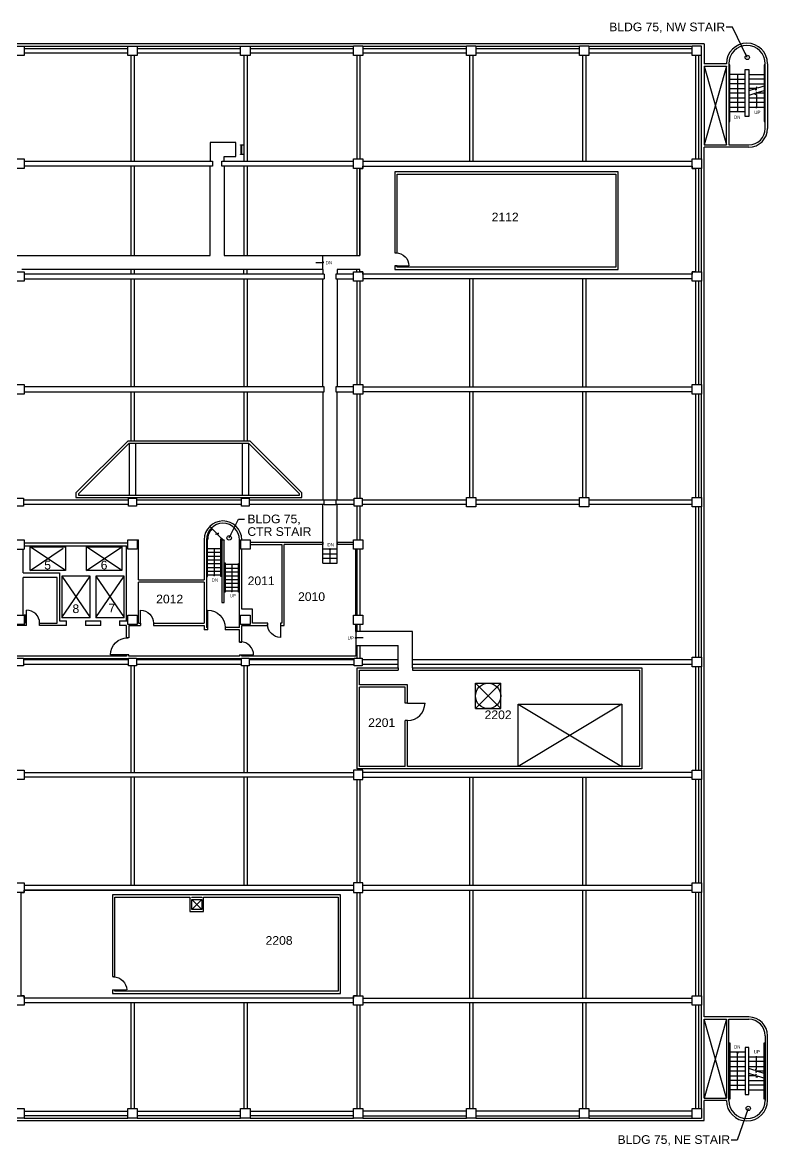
# Model space of a CAD drawing. Header units: inches. Extents: x 338 to 7662, y 1527 to 4766.
# Drawn here: x 5603 to 7662, y 1643 to 4748 of the extents above; entities that cross this region are included whole.
import ezdxf

# ---------------------------------------------------------------- set-up
doc = ezdxf.new("R2010")
doc.units = ezdxf.units.IN
doc.header["$LTSCALE"] = 150
doc.header["$MEASUREMENT"] = 0
doc.layers.get('0').update_dxf_attribs({"linetype": 'CONTINUOUS'})
for name, color, linetype in [('A-ANNO-TEXT', 4, 'CONTINUOUS'), ('A-ANNO-TEXT-STAIR', 4, 'CONTINUOUS'), ('A-ANNO-TX192', 4, 'CONTINUOUS'), ('A-COLS', 5, 'CONTINUOUS'), ('A-DOOR', 2, 'CONTINUOUS'), ('A-FLOR-BEAM', 1, 'CONTINUOUS'), ('A-FLOR-EVTR', 2, 'CONTINUOUS'), ('A-FLOR-HRAL', 1, 'CONTINUOUS'), ('A-FLOR-STRS', 2, 'CONTINUOUS'), ('A-ROOF-LEVL-THICK', 3, 'CONTINUOUS'), ('A-SHFT', 1, 'CONTINUOUS'), ('A-WALL-FULL', 6, 'CONTINUOUS')]:
    doc.layers.add(name, color=color, linetype=linetype)
doc.styles.add('ARIAL', font='arial.ttf')
doc.styles.get("Standard").update_dxf_attribs({"font": 'simplex'})
doc.dimstyles.new('DIM-96', dxfattribs={"dimscale": 96, "dimtxt": 0.18, "dimasz": 0.09375, "dimexe": 0.18, "dimexo": 0.0625, "dimgap": 0.09, "dimtad": 0, "dimtih": 1, "dimtoh": 1, "dimdec": 4, "dimzin": 0, "dimdsep": 46, "dimlunit": 4, "dimtxsty": 'Standard', "dimblk": 'ARCHTICK', "dimcen": 0.09, "dimadec": 0, "dimazin": 0, "dimtfac": 1, "dimtdec": 4, "dimtofl": 0, "dimtmove": 2, "dimatfit": 3, "dimfxl": 0, "dimtolj": 1, "dimtzin": 0, "dimarcsym": 0})
doc.dimstyles.new('DIM1-4', dxfattribs={"dimscale": 48, "dimtxt": 0.09375, "dimasz": 0.125, "dimexe": 0.125, "dimexo": 0.09375, "dimgap": 0, "dimtad": 1, "dimdec": 6, "dimzin": 7, "dimdsep": 46, "dimlunit": 4, "dimtxsty": 'Standard', "dimsah": 1, "dimcen": 2.25, "dimdle": 1.5, "dimadec": 0, "dimazin": 0, "dimtfac": 1, "dimtdec": 6, "dimtix": 1, "dimtofl": 0, "dimtmove": 2, "dimatfit": 3, "dimfxl": 0, "dimtolj": 1, "dimtzin": 3, "dimarcsym": 0})

# ---------------------------------------------------------------- blocks, each defined once
blk = doc.blocks.new('LDOOR', base_point=(5988, 1992))
blk.add_line((5988, 1992), (5988, 2004))
blk.add_arc((5988, 1992), 12, 0, 90)
blk = doc.blocks.new('RDOOR', base_point=(6216, 3180))
blk.add_line((6216, 3180), (6216, 3192))
blk.add_arc((6216, 3180), 12, 90, 180)
blk = doc.blocks.new('_ArchTick')
at = {"color": 0, "linetype": 'ByBlock', "const_width": 0.15}
blk.add_lwpolyline([(-0.5, -0.5), (0.5, 0.5)], dxfattribs=at)

msp = doc.modelspace()

# ---------------------------------------------------------------- linework, layer by layer
at = {"layer": 'A-ANNO-TEXT'}
for p, q in [((6855, 2921.2), (6925, 2851.2)), ((6925, 2921.2), (6855, 2851.2)), ((6973, 2863), (7259, 2690.8)), ((7259, 2863), (6973, 2690.8))]:
    msp.add_line(p, q, dxfattribs=at)
at = {"layer": 'A-ANNO-TEXT', "linetype": 'Continuous'}
for points in [[(7655.1, 4573.4), (7634, 4566.9), (7631.3, 4570.4), (7630.9, 4561.6), (7628.3, 4565.1), (7610, 4559.5)], [(7655.1, 4560.4), (7632.9, 4553.5), (7630.2, 4557), (7629.8, 4548.2), (7627.1, 4551.7), (7610, 4546.4)], [(6161.5, 3313.8), (6143.3, 3332), (6145.1, 3335.9), (6137.2, 3332.2), (6139, 3336.2), (6120.8, 3354.4)], [(7655.1, 1841.6), (7632.9, 1848.5), (7630.2, 1845), (7629.8, 1853.8), (7627.1, 1850.3), (7610, 1855.6)], [(7655.1, 1828.6), (7634, 1835.1), (7631.3, 1831.6), (7630.9, 1840.4), (7628.3, 1836.9), (7610, 1842.5)]]:
    msp.add_lwpolyline(points, dxfattribs=at)
at = {"layer": 'A-ANNO-TEXT', "const_width": 3}
for points in [[(7579.1, 4504, -1), (7579.1, 4501, -1)], [(7631.1, 4515.5, -1), (7631.1, 4512.5, -1)], [(6433.5, 4086.5, 1), (6433.5, 4083.5, 1)], [(6451.5, 3292, 1), (6454.5, 3292, 1)], [(6131.4, 3219.8, 1), (6134.4, 3219.8, 1)], [(6180.1, 3175.8, 1), (6183.1, 3175.8, 1)], [(6524.5, 3045, 1), (6524.5, 3048, 1)], [(7579.1, 1898, 1), (7579.1, 1901, 1)], [(7631.1, 1886.5, 1), (7631.1, 1889.5, 1)]]:
    msp.add_lwpolyline(points, format="xyb", close=True, dxfattribs=at)
at = {"layer": 'A-COLS'}
for p, q in [((5582, 4683), (5608, 4683)), ((5608, 4683), (5608, 4657)), ((5894, 4657), (5894, 4683)), ((5894, 4683), (5920, 4683)), ((5920, 4683), (5920, 4657)), ((6206, 4657), (6206, 4683)), ((6206, 4683), (6232, 4683)), ((6232, 4683), (6232, 4657)), ((6518, 4657), (6518, 4683)), ((6544, 4683), (6518, 4683)), ((6544, 4683), (6544, 4657)), ((6830, 4657), (6830, 4683)), ((6856, 4683), (6830, 4683)), ((6856, 4683), (6856, 4657)), ((7142, 4657), (7142, 4683)), ((7168, 4683), (7142, 4683)), ((7168, 4683), (7168, 4657)), ((7454, 4657), (7454, 4683)), ((7480, 4683), (7454, 4683)), ((7480, 4657), (7480, 4683)), ((5608, 4657), (5582, 4657)), ((5920, 4657), (5894, 4657)), ((6232, 4657), (6206, 4657)), ((6544, 4657), (6518, 4657)), ((6856, 4657), (6830, 4657)), ((7168, 4657), (7142, 4657)), ((7480, 4657), (7454, 4657)), ((5582, 4371), (5608, 4371)), ((5608, 4371), (5608, 4345)), ((6518, 4371), (6544, 4371)), ((6518, 4345), (6518, 4371)), ((6544, 4371), (6544, 4345)), ((7454, 4345), (7454, 4371)), ((7454, 4371), (7480, 4371)), ((7480, 4371), (7480, 4345)), ((5608, 4345), (5582, 4345)), ((6544, 4345), (6518, 4345)), ((7480, 4345), (7454, 4345)), ((5582, 4059), (5608, 4059)), ((5608, 4059), (5608, 4033)), ((6518, 4059), (6544, 4059)), ((6518, 4033), (6518, 4059)), ((6544, 4059), (6544, 4033)), ((7454, 4033), (7454, 4059)), ((7454, 4059), (7480, 4059)), ((7480, 4059), (7480, 4033)), ((5608, 4033), (5582, 4033)), ((6544, 4033), (6518, 4033)), ((7480, 4033), (7454, 4033)), ((5582, 3747), (5608, 3747)), ((5608, 3747), (5608, 3721)), ((6518, 3747), (6544, 3747)), ((6518, 3721), (6518, 3747)), ((6544, 3747), (6544, 3721)), ((7454, 3721), (7454, 3747)), ((7454, 3747), (7480, 3747)), ((7480, 3747), (7480, 3721)), ((5608, 3721), (5582, 3721)), ((6544, 3721), (6518, 3721)), ((7480, 3721), (7454, 3721)), ((6830, 3435), (6856, 3435)), ((6830, 3409), (6830, 3435)), ((6856, 3435), (6856, 3409)), ((7142, 3409), (7142, 3435)), ((7142, 3435), (7168, 3435)), ((7168, 3435), (7168, 3409)), ((7454, 3435), (7480, 3435)), ((7454, 3409), (7454, 3435)), ((7480, 3435), (7480, 3409)), ((6856, 3409), (6830, 3409)), ((7168, 3409), (7142, 3409)), ((7480, 3409), (7454, 3409)), ((5582, 3318), (5608, 3318)), ((5582, 3292), (5608, 3292)), ((5608, 3318), (5608, 3292)), ((5894, 3318), (5920, 3318)), ((5894, 3292), (5894, 3318)), ((5920, 3292), (5894, 3292)), ((5920, 3318), (5920, 3292)), ((6206, 3318), (6232, 3318)), ((6206, 3318), (6206, 3292)), ((6232, 3292), (6206, 3292)), ((6232, 3318), (6232, 3292)), ((6518, 3318), (6544, 3318)), ((6518, 3292), (6518, 3318)), ((6544, 3292), (6518, 3292)), ((6544, 3318), (6544, 3292)), ((5582, 3110), (5608, 3110)), ((5608, 3110), (5608, 3084)), ((5894, 3084), (5894, 3110)), ((5894, 3110), (5920, 3110)), ((5920, 3110), (5920, 3084)), ((6206, 3110), (6232, 3110)), ((6206, 3084), (6206, 3110)), ((6232, 3110), (6232, 3084)), ((6518, 3084), (6518, 3110)), ((6518, 3110), (6544, 3110)), ((6544, 3110), (6544, 3084)), ((5608, 3084), (5582, 3084)), ((5920, 3084), (5894, 3084)), ((6232, 3084), (6206, 3084)), ((6544, 3084), (6518, 3084)), ((7454, 2967), (7454, 2993)), ((7454, 2993), (7480, 2993)), ((7480, 2993), (7480, 2967)), ((7480, 2967), (7454, 2967)), ((5582, 2681), (5608, 2681)), ((5608, 2681), (5608, 2655)), ((6518, 2681), (6518, 2655)), ((6544, 2681), (6518, 2681)), ((6544, 2655), (6544, 2681)), ((7454, 2681), (7480, 2681)), ((7454, 2655), (7454, 2681)), ((7480, 2681), (7480, 2655)), ((5608, 2655), (5582, 2655)), ((6518, 2655), (6544, 2655)), ((7480, 2655), (7454, 2655)), ((5582, 2369), (5608, 2369)), ((5608, 2369), (5608, 2343)), ((6544, 2369), (6518, 2369)), ((6518, 2369), (6518, 2343)), ((6544, 2343), (6544, 2369)), ((7454, 2343), (7454, 2369)), ((7454, 2369), (7480, 2369)), ((7480, 2369), (7480, 2343)), ((5608, 2343), (5582, 2343)), ((6518, 2343), (6544, 2343)), ((7480, 2343), (7454, 2343)), ((5582, 2057), (5608, 2057)), ((5608, 2057), (5608, 2031)), ((6518, 2031), (6518, 2057)), ((6518, 2057), (6544, 2057)), ((6544, 2057), (6544, 2031)), ((7454, 2057), (7480, 2057)), ((7454, 2031), (7454, 2057)), ((7480, 2057), (7480, 2031)), ((5608, 2031), (5582, 2031)), ((6544, 2031), (6518, 2031)), ((7480, 2031), (7454, 2031)), ((5582, 1745), (5608, 1745)), ((5608, 1745), (5608, 1719)), ((5894, 1745), (5920, 1745)), ((5894, 1719), (5894, 1745)), ((5920, 1745), (5920, 1719)), ((6206, 1719), (6206, 1745)), ((6206, 1745), (6232, 1745)), ((6232, 1745), (6232, 1719)), ((6518, 1745), (6544, 1745)), ((6518, 1719), (6518, 1745)), ((6544, 1745), (6544, 1719)), ((6830, 1719), (6830, 1745)), ((6830, 1745), (6856, 1745)), ((6856, 1745), (6856, 1719)), ((7142, 1745), (7168, 1745)), ((7142, 1719), (7142, 1745)), ((7168, 1745), (7168, 1719)), ((7454, 1745), (7480, 1745)), ((7454, 1719), (7454, 1745)), ((7480, 1745), (7480, 1719)), ((5608, 1719), (5582, 1719)), ((5920, 1719), (5894, 1719)), ((6232, 1719), (6206, 1719)), ((6544, 1719), (6518, 1719)), ((6856, 1719), (6830, 1719)), ((7168, 1719), (7142, 1719)), ((7454, 1719), (7480, 1719))]:
    msp.add_line(p, q, dxfattribs=at)
for points in [[(5584, 3433), (5606, 3433), (5606, 3411), (5584, 3411)], [(5896, 3433), (5918, 3433), (5918, 3411), (5896, 3411)], [(6208, 3433), (6230, 3433), (6230, 3411), (6208, 3411)], [(6520, 3433), (6542, 3433), (6542, 3411), (6520, 3411)], [(5584, 2991), (5606, 2991), (5606, 2969), (5584, 2969)], [(5896, 2991), (5918, 2991), (5918, 2969), (5896, 2969)], [(6208, 2991), (6230, 2991), (6230, 2969), (6208, 2969)], [(6520, 2991), (6542, 2991), (6542, 2969), (6520, 2969)]]:
    msp.add_lwpolyline(points, close=True, dxfattribs=at)
at = {"layer": 'A-DOOR'}
for p, q in [((6635, 4075.2), (6671, 4075.2)), ((5858.3, 2073.2), (5891, 2073.2))]:
    msp.add_line(p, q, dxfattribs=at)
at = {"layer": 'A-DOOR', "extrusion": (0, 0, -1)}
for centre in [(6635, 4075.2), (5855, 2073.2)]:
    msp.add_ellipse(centre, major_axis=(-25.5, 25.5), ratio=1, start_param=0.785398, end_param=2.356194, dxfattribs=at)
at = {"layer": 'A-FLOR-BEAM'}
for p, q in [((5608, 4676.5), (5894, 4676.5)), ((5894, 4663.5), (5608, 4663.5)), ((5920, 4676.5), (6206, 4676.5)), ((6206, 4663.5), (5920, 4663.5)), ((6232, 4676.5), (6518, 4676.5)), ((6518, 4663.5), (6232, 4663.5)), ((6544, 4676.5), (6830, 4676.5)), ((6830, 4663.5), (6544, 4663.5)), ((6856, 4676.5), (7142, 4676.5)), ((7142, 4663.5), (6856, 4663.5)), ((7168, 4676.5), (7454, 4676.5)), ((7454, 4663.5), (7168, 4663.5)), ((5902.6, 4657), (5902.6, 4364.5)), ((5911.6, 4657), (5911.6, 4364.5)), ((6214.6, 4657), (6214.6, 4364.5)), ((6223.6, 4657), (6223.6, 4364.5)), ((6526.7, 4657), (6526.7, 4371)), ((6535.7, 4657), (6535.7, 4371)), ((6838.9, 4657), (6838.9, 4364.5)), ((6847.9, 4657), (6847.9, 4364.5)), ((7150.9, 4657), (7150.9, 4364.5)), ((7159.9, 4657), (7159.9, 4364.5)), ((7462.7, 4657), (7462.7, 4371)), ((7471.7, 4657), (7471.7, 4371)), ((5608, 4364.5), (6128, 4364.5)), ((6128, 4351.5), (5608, 4351.5)), ((5902.6, 4351.5), (5902.6, 4104.5)), ((5911.6, 4351.5), (5911.6, 4104.5)), ((6128, 4364.5), (6128, 4351.5)), ((6154, 4351.5), (6154, 4364.5)), ((6154, 4364.5), (6518, 4364.5)), ((6518, 4351.5), (6154, 4351.5)), ((6214.6, 4351.5), (6214.6, 4104.5)), ((6223.6, 4351.5), (6223.6, 4104.5)), ((6544, 4364.5), (7454, 4364.5)), ((6544, 4351.5), (7454, 4351.5)), ((6526.7, 4345), (6526.7, 4104.5)), ((6535.7, 4345), (6535.7, 4104.5)), ((7462.7, 4345), (7462.7, 4059)), ((7471.7, 4345), (7471.7, 4059)), ((6436.8, 4052.5), (5608, 4052.5)), ((5608, 4039.5), (6436.8, 4039.5)), ((5902.6, 4065.5), (5902.6, 4052.5)), ((5902.6, 4039.5), (5902.6, 3740.5)), ((5911.6, 4065.5), (5911.6, 4052.5)), ((5911.6, 4039.5), (5911.6, 3740.5)), ((6214.6, 4052.5), (6214.6, 4065.5)), ((6214.6, 4039.5), (6214.6, 3740.5)), ((6223.6, 4052.5), (6223.6, 4065.5)), ((6223.6, 4039.5), (6223.6, 3740.5)), ((6436.8, 4052.5), (6436.8, 4039.5)), ((6469.3, 4052.5), (6469.3, 4039.5)), ((6518, 4052.5), (6469.3, 4052.5)), ((6469.3, 4039.5), (6518, 4039.5)), ((6526.7, 4059), (6526.7, 4065.5)), ((6535.7, 4059), (6535.7, 4065.5)), ((7454, 4052.5), (6544, 4052.5)), ((7454, 4039.5), (6544, 4039.5)), ((6838.9, 4039.5), (6838.9, 3740.5)), ((6847.9, 4039.5), (6847.9, 3740.5)), ((7150.9, 4039.5), (7150.9, 3740.5)), ((7159.9, 4039.5), (7159.9, 3740.5)), ((6526.7, 4033), (6526.7, 3747)), ((6535.7, 4033), (6535.7, 3747)), ((7462.7, 4033), (7462.7, 3747)), ((7471.7, 4033), (7471.7, 3747)), ((6436.8, 3740.5), (5608, 3740.5)), ((5608, 3727.5), (6436.8, 3727.5)), ((5902.6, 3727.5), (5902.6, 3591)), ((5911.6, 3727.5), (5911.6, 3591)), ((6214.6, 3727.5), (6214.6, 3591)), ((6223.6, 3727.5), (6223.6, 3591)), ((6436.8, 3727.5), (6436.8, 3740.5)), ((6469.3, 3740.5), (6469.3, 3727.5)), ((6518, 3740.5), (6469.3, 3740.5)), ((6469.3, 3727.5), (6518, 3727.5)), ((6544, 3740.5), (7454, 3740.5)), ((7454, 3727.5), (6544, 3727.5)), ((6838.9, 3727.5), (6838.9, 3435)), ((6847.9, 3727.5), (6847.9, 3435)), ((7150.9, 3727.5), (7150.9, 3435)), ((7159.9, 3727.5), (7159.9, 3435)), ((6526.7, 3721), (6526.7, 3433)), ((6535.7, 3721), (6535.7, 3433)), ((7462.7, 3721), (7462.7, 3435)), ((7471.7, 3721), (7471.7, 3435)), ((5897.8, 3584.5), (5897.8, 3441.5)), ((5915.8, 3584.5), (5915.8, 3441.5)), ((6209.8, 3584.5), (6209.8, 3441.5)), ((6227.8, 3584.5), (6227.8, 3441.5)), ((5606, 3428.5), (5896, 3428.5)), ((5918, 3428.5), (6208, 3428.5)), ((6230, 3428.5), (6436.8, 3428.5)), ((6436.8, 3415.5), (6436.8, 3428.5)), ((6469.3, 3428.5), (6469.3, 3415.5)), ((6469.3, 3428.5), (6520, 3428.5)), ((6542, 3428.5), (6830, 3428.5)), ((6856, 3428.5), (7142, 3428.5)), ((7168, 3428.5), (7454, 3428.5)), ((5896, 3415.5), (5606, 3415.5)), ((6208, 3415.5), (5918, 3415.5)), ((6436.8, 3415.5), (6230, 3415.5)), ((6520, 3415.5), (6469.3, 3415.5)), ((6526.7, 3411), (6526.7, 3318)), ((6535.7, 3411), (6535.7, 3318)), ((6830, 3415.5), (6542, 3415.5)), ((7142, 3415.5), (6856, 3415.5)), ((7454, 3415.5), (7168, 3415.5)), ((7462.7, 3409), (7462.7, 2993)), ((7471.7, 3409), (7471.7, 2993)), ((6526.7, 3292), (6526.7, 3110)), ((6535.7, 3292), (6535.7, 3110)), ((6535.7, 3084), (6535.7, 3064.5)), ((6535.7, 3025.5), (6535.7, 2991)), ((5606, 2986.5), (5896, 2986.5)), ((5918, 2986.5), (6208, 2986.5)), ((6230, 2986.5), (6520, 2986.5)), ((6542, 2986.5), (6641.5, 2986.5)), ((6680.5, 2986.5), (7454, 2986.5)), ((5896, 2973.5), (5606, 2973.5)), ((5902.8, 2969), (5902.8, 2674.5)), ((5911.8, 2969), (5911.8, 2674.5)), ((6208, 2973.5), (5918, 2973.5)), ((6214.7, 2969), (6214.7, 2674.5)), ((6223.7, 2969), (6223.7, 2674.5)), ((6230, 2973.5), (6520, 2973.5)), ((6641.5, 2973.5), (6542, 2973.5)), ((7454, 2973.5), (6680.5, 2973.5)), ((7462.7, 2967), (7462.7, 2681)), ((7471.7, 2967), (7471.7, 2681)), ((5608, 2674.5), (6518, 2674.5)), ((7454, 2674.5), (6544, 2674.5)), ((6518, 2661.5), (5608, 2661.5)), ((5902.8, 2661.5), (5902.8, 2362.5)), ((5911.8, 2661.5), (5911.8, 2362.5)), ((6214.7, 2661.5), (6214.7, 2362.5)), ((6223.7, 2661.5), (6223.7, 2362.5)), ((6526.7, 2655), (6526.7, 2369)), ((6535.7, 2655), (6535.7, 2369)), ((6544, 2661.5), (7454, 2661.5)), ((6838.9, 2661.5), (6838.9, 2362.5)), ((6847.9, 2661.5), (6847.9, 2362.5)), ((7150.9, 2661.5), (7150.9, 2362.5)), ((7159.9, 2661.5), (7159.9, 2362.5)), ((7462.7, 2655), (7462.7, 2369)), ((7471.7, 2655), (7471.7, 2369)), ((6518, 2362.5), (5608, 2362.5)), ((7454, 2362.5), (6544, 2362.5)), ((6518, 2349.5), (5608, 2349.5)), ((6526.7, 2343), (6526.7, 2057)), ((6535.7, 2343), (6535.7, 2057)), ((6544, 2349.5), (7454, 2349.5)), ((6838.9, 2349.5), (6838.9, 2050.5)), ((6847.9, 2349.5), (6847.9, 2050.5)), ((7150.9, 2349.5), (7150.9, 2050.5)), ((7159.9, 2349.5), (7159.9, 2050.5)), ((7462.7, 2343), (7462.7, 2057)), ((7471.7, 2343), (7471.7, 2057)), ((6518, 2050.5), (5608, 2050.5)), ((6544, 2050.5), (7454, 2050.5)), ((6518, 2037.5), (5608, 2037.5)), ((5902.8, 2037.5), (5902.8, 1745)), ((5911.8, 2037.5), (5911.8, 1745)), ((6214.7, 2037.5), (6214.7, 1745)), ((6223.7, 2037.5), (6223.7, 1745)), ((6526.7, 2031), (6526.7, 1745)), ((6535.7, 2031), (6535.7, 1745)), ((7454, 2037.5), (6544, 2037.5)), ((6838.9, 2037.5), (6838.9, 1745)), ((6847.9, 2037.5), (6847.9, 1745)), ((7150.9, 2037.5), (7150.9, 1745)), ((7159.9, 2037.5), (7159.9, 1745)), ((7462.7, 2031), (7462.7, 1745)), ((7471.7, 2031), (7471.7, 1745)), ((5608, 1738.5), (5894, 1738.5)), ((5894, 1725.5), (5608, 1725.5)), ((5920, 1738.5), (6206, 1738.5)), ((6206, 1725.5), (5920, 1725.5)), ((6232, 1738.5), (6518, 1738.5)), ((6518, 1725.5), (6232, 1725.5)), ((6830, 1738.5), (6544, 1738.5)), ((6544, 1725.5), (6830, 1725.5)), ((7142, 1738.5), (6856, 1738.5)), ((6856, 1725.5), (7142, 1725.5)), ((7454, 1738.5), (7168, 1738.5)), ((7168, 1725.5), (7454, 1725.5))]:
    msp.add_line(p, q, dxfattribs=at)
at = {"layer": 'A-FLOR-EVTR'}
for p, q in [((5624.2, 3233.5), (5624.2, 3298.5)), ((5624.2, 3298.5), (5721.8, 3298.5)), ((5721.8, 3233.5), (5624.2, 3298.5)), ((5624.2, 3233.5), (5715.2, 3295.2)), ((5721.8, 3298.5), (5721.8, 3233.5)), ((5780.2, 3233.5), (5780.2, 3298.5)), ((5780.2, 3298.5), (5877.8, 3298.5)), ((5877.8, 3233.5), (5780.2, 3298.5)), ((5780.2, 3233.5), (5877.8, 3298.5)), ((5877.8, 3298.5), (5877.8, 3233.5)), ((5721.8, 3233.5), (5624.2, 3233.5)), ((5877.8, 3233.5), (5780.2, 3233.5)), ((5712, 3217.2), (5712, 3103.5)), ((5790, 3217.2), (5712, 3217.2)), ((5712, 3217.2), (5790, 3103.5)), ((5712, 3103.5), (5790, 3217.2)), ((5790, 3103.5), (5790, 3217.2)), ((5806.2, 3217.2), (5806.2, 3103.5)), ((5884.2, 3217.2), (5806.2, 3217.2)), ((5806.2, 3103.5), (5884.2, 3217.2)), ((5806.2, 3217.2), (5884.2, 3103.5)), ((5884.2, 3103.5), (5884.2, 3217.2)), ((5712, 3103.5), (5790, 3103.5)), ((5806.2, 3103.5), (5884.2, 3103.5))]:
    msp.add_line(p, q, dxfattribs=at)
at = {"layer": 'A-FLOR-HRAL'}
for points in [[(6111.7, 3216.8), (6114.8, 3216.8), (6114.8, 3318)], [(6111.7, 3218.2), (6113.2, 3218.2), (6113.2, 3318)], [(6154, 3216.8), (6151, 3216.8), (6151, 3321), (6154.2, 3321)], [(6154, 3218.2), (6152.5, 3218.2), (6152.5, 3319.5), (6155.8, 3319.5)], [(6160.5, 3254.2), (6163.5, 3254.2), (6163.5, 3172.8), (6160.5, 3172.8)], [(6160.5, 3252.8), (6162, 3252.8), (6162, 3174.2), (6160.5, 3174.2)], [(6202.8, 3172.8), (6199.7, 3172.8), (6199.7, 3252.2), (6202.8, 3252.2)], [(6202.8, 3174.2), (6201.2, 3174.2), (6201.2, 3250.8), (6202.8, 3250.8)]]:
    msp.add_lwpolyline(points, dxfattribs=at)
for radius in [44, 42.5]:
    msp.add_arc((6157.2, 3318), radius, 135, 180, dxfattribs=at)
at = {"layer": 'A-FLOR-STRS'}
for p, q in [((7558, 4631), (7554.8, 4631)), ((7558, 4475), (7558, 4631)), ((7652.3, 4631), (7652.3, 4475)), ((7655.5, 4631), (7652.3, 4631)), ((7600.3, 4605), (7558, 4605)), ((7610, 4605), (7652.3, 4605)), ((7558, 4592), (7600.3, 4592)), ((7600.3, 4579), (7558, 4579)), ((7558, 4566), (7600.3, 4566)), ((7652.3, 4592), (7610, 4592)), ((7610, 4579), (7652.3, 4579)), ((7631.1, 4566), (7610, 4566)), ((7600.3, 4553), (7558, 4553)), ((7558, 4540), (7600.3, 4540)), ((7610, 4540), (7652.3, 4540)), ((7652.3, 4553), (7630, 4553)), ((7600.3, 4527), (7558, 4527)), ((7558, 4514), (7600.3, 4514)), ((7652.3, 4527), (7610, 4527)), ((7610, 4514), (7652.3, 4514)), ((7600.3, 4501), (7558, 4501)), ((7652.3, 4475), (7655.5, 4475)), ((6121.5, 4416.5), (6121.5, 4364.5)), ((6193, 4416.5), (6121.5, 4416.5)), ((6193, 4377.5), (6193, 4416.5)), ((6121.5, 4104.5), (6121.5, 4351.5)), ((6160.5, 4377.5), (6193, 4377.5)), ((6160.5, 4364.5), (6160.5, 4377.5)), ((6160.5, 4351.5), (6160.5, 4104.5)), ((5572.3, 4104.5), (6121.5, 4104.5)), ((6160.5, 4104.5), (6535.7, 4104.5)), ((6433.5, 4065.5), (6433.5, 4104.5)), ((6433.5, 4065.5), (5601.5, 4065.5)), ((6433.5, 4065.5), (6433.5, 4052.5)), ((6433.5, 3740.5), (6433.5, 4039.5)), ((6472.5, 4065.5), (6472.5, 4052.5)), ((6535.7, 4065.5), (6472.5, 4065.5)), ((6472.5, 4039.5), (6472.5, 3740.5)), ((6433.5, 3727.5), (6433.5, 3428.5)), ((6472.5, 3428.5), (6472.5, 3727.5)), ((6436.8, 3428.5), (6469.3, 3428.5)), ((6433.5, 3253), (6433.5, 3415.5)), ((6436.8, 3415.5), (6469.3, 3415.5)), ((6472.5, 3253), (6472.5, 3415.5)), ((6113.2, 3293.2), (6111.7, 3293.2)), ((6151, 3293.2), (6114.8, 3293.2)), ((6154, 3293.2), (6152.5, 3293.2)), ((6472.5, 3292), (6433.5, 3292)), ((6113.2, 3282.8), (6111.7, 3282.8)), ((6113.2, 3272.2), (6111.7, 3272.2)), ((6113.2, 3261.8), (6111.7, 3261.8)), ((6151, 3282.8), (6114.8, 3282.8)), ((6151, 3272.2), (6114.8, 3272.2)), ((6151, 3261.8), (6114.8, 3261.8)), ((6154, 3282.8), (6152.5, 3282.8)), ((6154, 3272.2), (6152.5, 3272.2)), ((6154, 3261.8), (6152.5, 3261.8)), ((6433.5, 3279), (6472.5, 3279)), ((6472.5, 3266), (6433.5, 3266)), ((6113.2, 3251.2), (6111.7, 3251.2)), ((6113.2, 3240.8), (6111.7, 3240.8)), ((6113.2, 3230.2), (6111.7, 3230.2)), ((6151, 3251.2), (6114.8, 3251.2)), ((6151, 3240.8), (6114.8, 3240.8)), ((6151, 3230.2), (6114.8, 3230.2)), ((6154, 3251.2), (6152.5, 3251.2)), ((6154, 3240.8), (6152.5, 3240.8)), ((6154, 3230.2), (6152.5, 3230.2)), ((6162, 3249.2), (6160.5, 3249.2)), ((6162, 3238.8), (6160.5, 3238.8)), ((6199.7, 3249.2), (6163.5, 3249.2)), ((6199.7, 3238.8), (6163.5, 3238.8)), ((6202.8, 3249.2), (6201.2, 3249.2)), ((6202.8, 3238.8), (6201.2, 3238.8)), ((6433.5, 3253), (6472.5, 3253)), ((6113.2, 3219.8), (6111.7, 3219.8)), ((6151, 3219.8), (6114.8, 3219.8)), ((6154, 3219.8), (6152.5, 3219.8)), ((6162, 3228.2), (6160.5, 3228.2)), ((6162, 3217.8), (6160.5, 3217.8)), ((6162, 3207.2), (6160.5, 3207.2)), ((6199.7, 3228.2), (6163.5, 3228.2)), ((6199.7, 3217.8), (6163.5, 3217.8)), ((6199.7, 3207.2), (6163.5, 3207.2)), ((6202.8, 3228.2), (6201.2, 3228.2)), ((6202.8, 3217.8), (6201.2, 3217.8)), ((6202.8, 3207.2), (6201.2, 3207.2)), ((6162, 3196.8), (6160.5, 3196.8)), ((6162, 3186.2), (6160.5, 3186.2)), ((6162, 3175.8), (6160.5, 3175.8)), ((6199.7, 3196.8), (6163.5, 3196.8)), ((6199.7, 3186.2), (6163.5, 3186.2)), ((6199.7, 3175.8), (6163.5, 3175.8)), ((6202.8, 3196.8), (6201.2, 3196.8)), ((6202.8, 3186.2), (6201.2, 3186.2)), ((6202.8, 3175.8), (6201.2, 3175.8)), ((6524.5, 3064.5), (6524.5, 3025.5)), ((6680.5, 3064.5), (6526.7, 3064.5)), ((6680.5, 2963.8), (6680.5, 3064.5)), ((6526.7, 3025.5), (6641.5, 3025.5)), ((6641.5, 2963.8), (6641.5, 3025.5)), ((6855, 2921.2), (6925, 2921.2)), ((6855, 2851.2), (6855, 2921.2)), ((6925, 2851.2), (6925, 2921.2)), ((6855, 2851.2), (6925, 2851.2)), ((7554.8, 1927), (7558, 1927)), ((7558, 1927), (7558, 1771)), ((7652.3, 1927), (7655.5, 1927)), ((7652.3, 1771), (7652.3, 1927)), ((7600.3, 1901), (7558, 1901)), ((7558, 1888), (7600.3, 1888)), ((7600.3, 1875), (7558, 1875)), ((7610, 1888), (7652.3, 1888)), ((7652.3, 1875), (7610, 1875)), ((7558, 1862), (7600.3, 1862)), ((7600.3, 1849), (7558, 1849)), ((7558, 1836), (7600.3, 1836)), ((7610, 1862), (7652.3, 1862)), ((7631.1, 1836), (7610, 1836)), ((7652.3, 1849), (7630, 1849)), ((7600.3, 1823), (7558, 1823)), ((7558, 1810), (7600.3, 1810)), ((7610, 1823), (7652.3, 1823)), ((7652.3, 1810), (7610, 1810)), ((7558, 1771), (7554.8, 1771)), ((7600.3, 1797), (7558, 1797)), ((7610, 1797), (7652.3, 1797)), ((7655.5, 1771), (7652.3, 1771))]:
    msp.add_line(p, q, dxfattribs=at)
for points in [[(6207.1, 4384.5), (6207.1, 4409.5), (6205.6, 4409.5), (6205.6, 4410.5), (6214.6, 4410.5), (6214.6, 4409.5), (6208.6, 4409.5), (6208.6, 4384.5), (6214.6, 4384.5), (6214.6, 4383.5), (6205.6, 4383.5), (6205.6, 4384.5)], [(5599.4, 2343), (5608, 2343), (5608, 2349.5), (6518, 2349.5), (6518, 2343), (6526.7, 2343), (6526.7, 2057), (6518, 2057), (6518, 2050.5), (5608, 2050.5), (5608, 2057), (5599.4, 2057)]]:
    msp.add_lwpolyline(points, close=True, dxfattribs=at)
msp.add_lwpolyline([(6535.7, 4104.5), (6535.7, 4345), (6544, 4345), (6544, 4351.5), (7454, 4351.5), (7454, 4345), (7462.7, 4345), (7462.7, 4059), (7454, 4059), (7454, 4052.5), (6544, 4052.5), (6544, 4059), (6535.7, 4059), (6535.7, 4065.5)], dxfattribs=at)
msp.add_circle((6890, 2886.2), 35, dxfattribs=at)
at = {"layer": 'A-ROOF-LEVL-THICK'}
for p, q in [((5897.3, 3584.5), (5757.5, 3444.8)), ((6228.8, 3584.5), (5897.3, 3584.5)), ((6368.5, 3444.8), (6228.8, 3584.5)), ((5757.5, 3444.8), (5757.5, 3441.5)), ((5757.5, 3441.5), (6368.5, 3441.5)), ((6368.5, 3441.5), (6368.5, 3444.8))]:
    msp.add_line(p, q, dxfattribs=at)
msp.add_lwpolyline([(5894, 3591), (5751, 3448), (5751, 3435), (6375, 3435), (6375, 3448), (6232, 3591)], close=True, dxfattribs=at)
at = {"layer": 'A-SHFT'}
for p, q in [((7548.3, 4627.8), (7486.5, 4410)), ((7486.5, 4627.8), (7548.3, 4410)), ((6098.7, 2323.5), (6070.7, 2295.5)), ((6070.7, 2323.5), (6098.7, 2295.5)), ((7548.3, 1992), (7486.5, 1774.2)), ((7548.3, 1774.2), (7486.5, 1992))]:
    msp.add_line(p, q, dxfattribs=at)
at = {"layer": 'A-WALL-FULL'}
for p, q in [((7486.5, 4689.5), (4639.5, 4689.5)), ((7486.5, 4689.5), (7486.5, 4634.2)), ((5608, 4683), (5894, 4683)), ((5920, 4683), (6206, 4683)), ((6232, 4683), (6518, 4683)), ((6544, 4683), (6830, 4683)), ((6856, 4683), (7142, 4683)), ((7168, 4683), (7454, 4683)), ((7480, 4371), (7480, 4657)), ((7548.3, 4634.2), (7486.5, 4634.2)), ((7486.5, 4627.8), (7486.5, 4410)), ((7486.5, 4627.8), (7548.3, 4627.8)), ((7548.3, 4410), (7548.3, 4627.8)), ((7554.8, 4634.2), (7554.8, 4410)), ((7655.5, 4455.5), (7655.5, 4634.2)), ((7662, 4634.2), (7662, 4455.5)), ((7600.3, 4618), (7610, 4618)), ((7600.3, 4488), (7600.3, 4618)), ((7610, 4618), (7610, 4488)), ((7554.8, 4475), (7558, 4475)), ((7610, 4488), (7600.3, 4488)), ((7486.5, 4410), (7548.3, 4410)), ((7554.8, 4410), (7610, 4410)), ((7486.5, 1998.5), (7486.5, 4403.5)), ((7610, 4403.5), (7486.5, 4403.5)), ((6631.8, 4335.2), (6631.8, 4111)), ((7249.3, 4335.2), (6631.8, 4335.2)), ((6638.3, 4328.8), (7242.8, 4328.8)), ((6638.3, 4111), (6638.3, 4328.8)), ((7242.8, 4328.8), (7242.8, 4072)), ((7249.3, 4065.5), (7249.3, 4335.2)), ((7480, 4059), (7480, 4345)), ((6631.8, 4111), (6638.3, 4111)), ((6631.8, 4075.2), (6631.8, 4065.5)), ((6638.3, 4075.2), (6631.8, 4075.2)), ((6638.3, 4072), (6638.3, 4075.2)), ((7242.8, 4072), (6638.3, 4072)), ((6631.8, 4065.5), (7249.3, 4065.5)), ((7480, 3747), (7480, 4033)), ((7480, 3435), (7480, 3721)), ((7480, 2993), (7480, 3409)), ((5604.8, 3227), (5604.8, 3292)), ((5894, 3308.2), (5608, 3308.2)), ((5608, 3301.7), (5890.8, 3301.7)), ((5890.8, 3093.8), (5890.8, 3301.7)), ((5920, 3318), (5923.3, 3318)), ((5923.3, 3207.5), (5923.3, 3318)), ((6105.2, 3318), (6105.2, 3207.5)), ((6111.7, 3318), (6111.7, 3075.2)), ((6152.5, 3303.8), (6152.5, 3217.8)), ((6154, 3318), (6154, 3144.2)), ((6154, 3318), (6160.5, 3318)), ((6154, 3303.8), (6154, 3217.8)), ((6160.5, 3144.2), (6160.5, 3318)), ((6202.8, 3075.2), (6202.8, 3318)), ((6209.3, 3126.2), (6209.3, 3292)), ((6232, 3311.5), (6433.5, 3311.5)), ((6232, 3305), (6319.8, 3305)), ((6319.8, 3305), (6319.8, 3087.2)), ((6326.3, 3080.7), (6326.3, 3305)), ((6433.5, 3305), (6326.3, 3305)), ((6433.5, 3311.5), (6433.5, 3305)), ((6472.5, 3311.5), (6518, 3311.5)), ((6472.5, 3311.5), (6472.5, 3305)), ((6518, 3305), (6472.5, 3305)), ((6524.5, 3110), (6524.5, 3292)), ((6160.5, 3165.2), (6160.5, 3251.2)), ((5604.8, 3227), (5705.5, 3227)), ((5699, 3214), (5604.8, 3214)), ((5604.8, 3110), (5604.8, 3214)), ((5699, 3087.2), (5699, 3214)), ((5705.5, 3227), (5705.5, 3093.8)), ((5923.3, 3207.5), (6105.2, 3207.5)), ((5923.3, 3087.2), (5923.3, 3201)), ((6105.2, 3201), (5923.3, 3201)), ((6105.2, 3201), (6105.2, 3087.2)), ((6154, 3144.2), (6160.5, 3144.2)), ((5611.3, 3110), (5608, 3110)), ((5611.3, 3087.2), (5611.3, 3110)), ((6238.5, 3126.2), (6209.3, 3126.2)), ((6238.5, 3087.2), (6238.5, 3126.2)), ((5614.5, 3080.7), (5578.8, 3080.7)), ((5614.5, 3087.2), (5611.3, 3087.2)), ((5614.5, 3080.7), (5614.5, 3087.2)), ((5650.3, 3087.2), (5699, 3087.2)), ((5650.3, 3080.7), (5650.3, 3087.2)), ((5725, 3080.7), (5650.3, 3080.7)), ((5705.5, 3093.8), (5725, 3093.8)), ((5725, 3080.7), (5725, 3093.8)), ((5777, 3093.8), (5777, 3080.7)), ((5777, 3093.8), (5819.3, 3093.8)), ((5819.3, 3080.7), (5777, 3080.7)), ((5819.3, 3080.7), (5819.3, 3093.8)), ((5871.3, 3093.8), (5871.3, 3080.7)), ((5871.3, 3093.8), (5894, 3093.8)), ((5890.8, 3080.7), (5871.3, 3080.7)), ((5890.8, 3047.2), (5890.8, 3080.7)), ((5897.3, 3080.7), (5897.3, 3047.2)), ((5897.3, 3080.7), (5929.3, 3080.7)), ((5923.3, 3087.2), (5929.3, 3087.2)), ((5929.3, 3087.2), (5929.3, 3080.7)), ((5965.3, 3087.2), (5965.3, 3080.7)), ((5965.3, 3087.2), (6105.2, 3087.2)), ((5965.3, 3080.7), (6105.2, 3080.7)), ((6105.2, 3080.7), (6105.2, 3068.7)), ((6115, 3075.2), (6111.7, 3075.2)), ((6115, 3068.7), (6115, 3075.2)), ((6163, 3075.2), (6163, 3068.7)), ((6202.8, 3075.2), (6163, 3075.2)), ((6209.3, 3080.7), (6280.8, 3080.7)), ((6209.3, 3035.2), (6209.3, 3080.7)), ((6280.8, 3087.2), (6238.5, 3087.2)), ((6280.8, 3080.7), (6280.8, 3087.2)), ((6316.5, 3087.2), (6316.5, 3080.7)), ((6319.8, 3087.2), (6316.5, 3087.2)), ((6316.5, 3080.7), (6326.3, 3080.7)), ((6524.5, 3064.5), (6524.5, 3084)), ((6526.7, 3084), (6526.7, 3064.5)), ((5897.3, 3047.2), (5890.8, 3047.2)), ((6115, 3068.7), (6105.2, 3068.7)), ((6202.8, 3068.7), (6163, 3068.7)), ((6202.8, 3035.2), (6202.8, 3068.7)), ((6524.5, 3064.5), (6526.7, 3064.5)), ((6202.8, 3035.2), (6209.3, 3035.2)), ((6524.5, 3025.5), (6524.5, 2996.2)), ((6524.5, 3025.5), (6526.7, 3025.5)), ((6526.7, 3025.5), (6526.7, 2991)), ((5890.8, 2996.2), (5536.5, 2996.2)), ((5606, 2989.5), (5896, 2989.5)), ((5890.8, 2999.5), (5890.8, 2996.2)), ((5897.3, 2999.5), (5890.8, 2999.5)), ((5897.3, 2996.2), (5897.3, 2999.5)), ((6202.8, 2996.2), (5897.3, 2996.2)), ((5918, 2989.5), (6208, 2989.5)), ((6202.8, 2999.5), (6202.8, 2996.2)), ((6202.8, 2999.5), (6209.3, 2999.5)), ((6209.3, 2996.2), (6209.3, 2999.5)), ((6524.5, 2996.2), (6209.3, 2996.2)), ((6230, 2989.5), (6520, 2989.5)), ((6527.8, 2684.2), (6527.8, 2963.8)), ((6527.8, 2963.8), (6641.5, 2963.8)), ((6534.3, 2957.2), (6641.5, 2957.2)), ((6534.3, 2917), (6534.3, 2957.2)), ((6641.5, 2963.8), (6641.5, 2957.2)), ((6680.5, 2963.8), (7314.3, 2963.8)), ((6680.5, 2963.8), (6680.5, 2957.2)), ((6680.5, 2957.2), (7307.8, 2957.2)), ((7307.8, 2957.2), (7307.8, 2690.8)), ((7314.3, 2963.8), (7314.3, 2684.2)), ((7480, 2681), (7480, 2967)), ((6667.5, 2917), (6534.3, 2917)), ((6534.3, 2690.8), (6534.3, 2910.5)), ((6661, 2910.5), (6534.3, 2910.5)), ((6661, 2866.5), (6661, 2910.5)), ((6667.5, 2866.5), (6667.5, 2917)), ((6667.5, 2866.5), (6661, 2866.5)), ((6973, 2690.8), (6973, 2863)), ((6973, 2863), (7259, 2863)), ((7259, 2863), (7259, 2690.8)), ((6661, 2690.8), (6661, 2818.5)), ((6667.5, 2818.5), (6661, 2818.5)), ((6667.5, 2690.8), (6667.5, 2818.5)), ((7314.3, 2684.2), (6527.8, 2684.2)), ((6661, 2690.8), (6534.3, 2690.8)), ((7307.8, 2690.8), (6667.5, 2690.8)), ((7480, 2369), (7480, 2655)), ((5851.8, 2336.5), (5851.8, 2110)), ((6482.3, 2336.5), (5851.8, 2336.5)), ((5858.3, 2330), (6065.7, 2330)), ((5858.3, 2110), (5858.3, 2330)), ((6070.7, 2330), (6098.7, 2330)), ((6103.8, 2330), (6475.8, 2330)), ((6475.8, 2330), (6475.8, 2070)), ((6482.3, 2063.5), (6482.3, 2336.5)), ((7480, 2057), (7480, 2343)), ((5851.8, 2110), (5858.3, 2110)), ((5851.8, 2073.2), (5851.8, 2063.5)), ((5851.8, 2073.2), (5858.3, 2073.2)), ((5851.8, 2063.5), (6482.3, 2063.5)), ((5858.3, 2070), (5858.3, 2073.2)), ((6475.8, 2070), (5858.3, 2070)), ((7480, 1745), (7480, 2031)), ((7610, 1998.5), (7486.5, 1998.5)), ((7486.5, 1774.2), (7486.5, 1992)), ((7486.5, 1992), (7548.3, 1992)), ((7548.3, 1992), (7548.3, 1774.2)), ((7554.8, 1767.8), (7554.8, 1992)), ((7554.8, 1992), (7610, 1992)), ((7655.5, 1946.5), (7655.5, 1767.8)), ((7662, 1767.8), (7662, 1946.5)), ((7600.3, 1914), (7600.3, 1784)), ((7610, 1914), (7600.3, 1914)), ((7610, 1784), (7610, 1914)), ((7486.5, 1774.2), (7548.3, 1774.2)), ((7600.3, 1784), (7610, 1784)), ((7486.5, 1712.5), (7486.5, 1767.8)), ((7548.3, 1767.8), (7486.5, 1767.8)), ((4639.5, 1712.5), (7486.5, 1712.5)), ((5608, 1719), (5894, 1719)), ((5920, 1719), (6206, 1719)), ((6232, 1719), (6518, 1719)), ((6544, 1719), (6830, 1719)), ((6856, 1719), (7142, 1719)), ((7168, 1719), (7454, 1719))]:
    msp.add_line(p, q, dxfattribs=at)
for points in [[(6065.7, 2330), (6065.7, 2290.5), (6103.8, 2290.5), (6103.8, 2330)], [(6098.7, 2330), (6098.7, 2328.5), (6070.7, 2328.5), (6070.7, 2330)]]:
    msp.add_lwpolyline(points, dxfattribs=at)
msp.add_lwpolyline([(6070.7, 2323.5), (6098.7, 2323.5), (6098.7, 2295.5), (6070.7, 2295.5)], close=True, dxfattribs=at)
for centre, radius, start, end in [((7605.1, 4634.2), 56.9, 0, 180), ((7605.1, 4634.2), 50.4, 0, 180), ((7610, 4455.5), 45.5, 270, 0), ((7610, 4455.5), 52, 270, 0), ((6157.2, 3318), 52, 360, 180), ((6157.2, 3318), 45.5, 0, 180), ((7610, 1946.5), 52, 0, 90), ((7610, 1946.5), 45.5, 0, 90), ((7605.1, 1767.8), 56.9, 180, 0), ((7605.1, 1767.8), 50.4, 180, 0)]:
    msp.add_arc(centre, radius, start, end, dxfattribs=at)

# ---------------------------------------------------------------- block references
at = {"layer": 'A-DOOR', "yscale": 3}
for name, p, xscale in [('LDOOR', (5614.5, 3087.4), 3), ('RDOOR', (5929.3, 3087.2), -3)]:
    msp.add_blockref(name, p, dxfattribs=dict(at, xscale=xscale))
at = {"layer": 'A-DOOR', "xscale": -4.002218168865213, "yscale": 4.002218168865213, "zscale": 1.334072722955071}
msp.add_blockref('RDOOR', (6115, 3075.4), dxfattribs=at)
at = {"layer": 'A-DOOR', "yscale": 3}
for p, xscale, rotation in [((6316.5, 3084), -3, 179.9999999999996), ((6206, 2999.5), 3, 270)]:
    msp.add_blockref('RDOOR', p, dxfattribs=dict(at, xscale=xscale, rotation=rotation))
at = {"layer": 'A-DOOR'}
for name, p, xscale, yscale, zscale, rotation in [('RDOOR', (5894, 2999.5), -3.979166666666579, 3.979166666666579, 1.32638888888886, 90), ('LDOOR', (6667.5, 2866.5), 4.000000000000051, 4.000000000000051, 1.33333333333335, 270)]:
    msp.add_blockref(name, p, dxfattribs=dict(at, xscale=xscale, yscale=yscale, zscale=zscale, rotation=rotation))

# ---------------------------------------------------------------- texts
at = {"layer": 'A-ANNO-TEXT', "style": 'ARIAL'}
for s, p in [('DN', (6440.7, 4079.8)), ('DN', (6445.8, 3299.8)), ('DN', (6125.7, 3202)), ('UP', (6175.7, 3158.8)), ('UP', (6501.5, 3041.8))]:
    msp.add_text(s, height=9, dxfattribs=at).set_placement(p)
at = {"layer": 'A-ANNO-TEXT', "char_height": 9, "style": 'ARIAL'}
for s, insert, width, attachment_point in [('UP', (7633.8, 4504.3), 30.5, 2), ('DN', (7578.3, 4490.8), 30.5, 2), ('DN', (7578.3, 1911.2), 30.5, 8), ('UP', (7632.7, 1897.6), 30.516, 8)]:
    msp.add_mtext(s, dxfattribs=dict(at, insert=insert, width=width, attachment_point=attachment_point))
at = {"layer": 'A-ANNO-TEXT-STAIR', "style": 'ARIAL'}
for s, p in [('BLDG 75, NW STAIR', (7224.5, 4724.1)), ('BLDG 75,', (6224.7, 3363.6)), ('CTR STAIR', (6224.7, 3328.7)), ('5', (5663.3, 3236)), ('6', (5819.3, 3236)), ('8', (5741.3, 3115.3)), ('7', (5840.8, 3117.3)), ('BLDG 75, NE STAIR', (7247.5, 1647.5))]:
    msp.add_text(s, height=24, dxfattribs=at).set_placement(p)
at = {"layer": 'A-ANNO-TX192', "style": 'ARIAL'}
for s, p in [('2112', (6899.7, 4198.5)), ('2011', (6225.4, 3192.6)), ('2010', (6364.7, 3148.8)), ('2012', (5972.6, 3142.2)), ('2202', (6880.2, 2822.1)), ('2201', (6558.5, 2800.4)), ('2208', (6274.9, 2198.1))]:
    msp.add_text(s, height=24, dxfattribs=at).set_placement(p)

# ---------------------------------------------------------------- leaders
at = {"layer": 'A-ANNO-TEXT'}
for points in [[(7579.1, 4605), (7579.1, 4502.5)], [(7631.1, 4548.9), (7631.1, 4514)], [(6413.7, 4085), (6433.5, 4085)], [(6132.9, 3293.2), (6132.9, 3219.8)], [(6453, 3253), (6453, 3292)], [(6181.6, 3249.2), (6181.6, 3175.8)], [(6544.3, 3046.5), (6524.5, 3046.5)], [(7579.1, 1797), (7579.1, 1899.5)], [(7631.1, 1853.1), (7631.1, 1888)]]:
    msp.add_leader(points, dimstyle='DIM-96', override={"dimgap": 0.09, "dimtad": 0}, dxfattribs=at)
at = {"layer": 'A-ANNO-TEXT-STAIR'}
for points in [[(7606, 4651.9), (7565, 4735.1), (7548, 4735.1)], [(6174.3, 3323), (6200, 3375.3), (6217, 3375.3)], [(7608.7, 1745.6), (7578.5, 1657.8), (7561.6, 1657.8)]]:
    msp.add_leader(points, dimstyle='DIM1-4', override={"dimscale": 96, "dimgap": 0, "dimtad": 0, "dimldrblk": 'DotBlank'}, dxfattribs=at)

doc.saveas('drawing.dxf')
